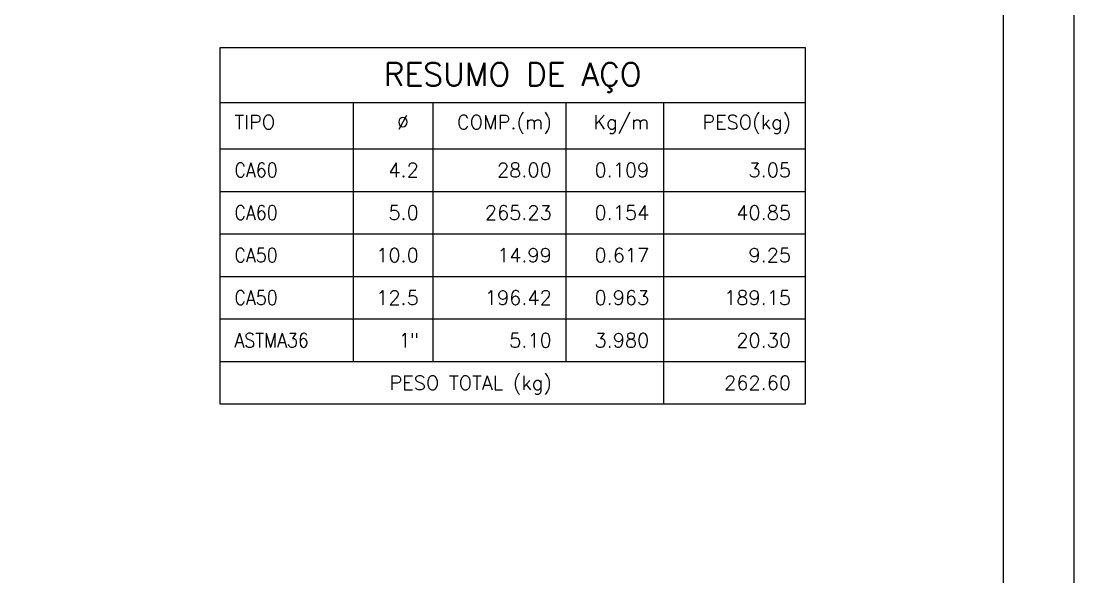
# Model space of a CAD drawing. Header units: centimetres. Extents: x 1658 to 14396, y 8294 to 11444.
# Drawn here: x 8027 to 9141, y 8882 to 9470 of the extents above; entities that cross this region are included whole.
import ezdxf
from ezdxf.enums import TextEntityAlignment as Align

# ---------------------------------------------------------------- set-up
doc = ezdxf.new("R2010")
doc.units = ezdxf.units.CM
doc.header["$LTSCALE"] = 50
doc.header["$MEASUREMENT"] = 0
for name, color, linetype in [('FORMATO-PRECON', 2, 'Continuous'), ('HACHURAS-PRECON', 1, 'Continuous'), ('ListaF', 3, 'Continuous')]:
    doc.layers.add(name, color=color, linetype=linetype)
doc.styles.get("Standard").update_dxf_attribs({"font": 'romans.shx'})

# ---------------------------------------------------------------- blocks, each defined once
blk = doc.blocks.new('A$C2E607E54')
at = {"layer": 'FORMATO-PRECON'}
blk.add_lwpolyline([(0, 4200), (2970, 4200), (2970, 0), (0, 0)], close=True, dxfattribs=at)
at = {"layer": 'FORMATO-PRECON', "color": 6}
blk.add_lwpolyline([(100, 3950), (2870, 3950), (2870, 100), (100, 100)], close=True, dxfattribs=at)

msp = doc.modelspace()

# ---------------------------------------------------------------- linework, layer by layer
at = {"layer": 'ListaF', "color": 2}
for p, q in [((8237.83, 9064.63), (8237.83, 9441.58)), ((8237.83, 9441.58), (8856.58, 9441.58)), ((8856.58, 9441.58), (8856.58, 9064.63)), ((8237.83, 9383.46), (8856.58, 9383.46)), ((8378.46, 9383.46), (8378.46, 9109.63)), ((8462.83, 9383.46), (8462.83, 9109.63)), ((8603.46, 9383.46), (8603.46, 9109.63)), ((8706.58, 9383.46), (8706.58, 9064.63)), ((8237.83, 9334.71), (8856.58, 9334.71)), ((8237.83, 9289.63), (8856.58, 9289.63)), ((8237.83, 9244.63), (8856.58, 9244.63)), ((8237.83, 9199.63), (8856.58, 9199.63)), ((8237.83, 9154.63), (8856.58, 9154.63)), ((8237.83, 9109.63), (8856.58, 9109.63)), ((8856.58, 9064.63), (8237.83, 9064.63))]:
    msp.add_line(p, q, dxfattribs=at)

# ---------------------------------------------------------------- block references
at = {"layer": 'HACHURAS-PRECON', "xscale": 0.7499999999999996, "yscale": 0.7499999999999996, "zscale": 0.7499999999999996}
msp.add_blockref('A$C2E607E54', (6913.36, 8293.94), dxfattribs=at)

# ---------------------------------------------------------------- texts
at = {"layer": 'ListaF', "color": 4}
msp.add_text('RESUMO DE AÇO', height=24.375, dxfattribs=at).set_placement((8547.21, 9413.46), align=Align.MIDDLE_CENTER)
at = {"layer": 'ListaF', "color": 2}
msp.add_text('TIPO', height=15, dxfattribs=at).set_placement((8252.83, 9362.83), align=Align.MIDDLE_LEFT)
for s, p in [('Ø ', (8447.83, 9362.83)), ('COMP.(m)', (8588.46, 9362.83)), ('Kg/m', (8691.58, 9362.83)), ('PESO(kg)', (8841.58, 9362.83))]:
    msp.add_text(s, height=15, dxfattribs=at).set_placement(p, align=Align.MIDDLE_RIGHT)
at = {"layer": 'ListaF', "color": 3, "width": 0.9}
for s, p in [('CA60', (8252.83, 9312.13)), ('CA60', (8252.83, 9267.13)), ('CA50', (8252.83, 9222.13)), ('CA50', (8252.83, 9177.13)), ('ASTMA36', (8252.83, 9132.13))]:
    msp.add_text(s, height=15, dxfattribs=at).set_placement(p, align=Align.MIDDLE_LEFT)
at = {"layer": 'ListaF', "color": 3}
for s, p in [('4.2', (8447.83, 9312.13)), ('28.00', (8588.46, 9312.13)), ('0.109', (8691.58, 9312.13)), ('3.05', (8841.58, 9312.13)), ('5.0', (8447.83, 9267.13)), ('265.23', (8588.46, 9267.13)), ('0.154', (8691.58, 9267.13)), ('40.85', (8841.58, 9267.13)), ('10.0', (8447.83, 9222.13)), ('14.99', (8588.46, 9222.13)), ('0.617', (8691.58, 9222.13)), ('9.25', (8841.58, 9222.13)), ('12.5', (8447.83, 9177.13)), ('196.42', (8588.46, 9177.13)), ('0.963', (8691.58, 9177.13)), ('189.15', (8841.58, 9177.13)), ('5.10', (8588.46, 9132.13)), ('3.980', (8691.58, 9132.13)), ('20.30', (8841.58, 9132.13)), ('PESO TOTAL (kg)', (8588.46, 9087.13)), ('262.60', (8841.58, 9087.13))]:
    msp.add_text(s, height=15, dxfattribs=at).set_placement(p, align=Align.MIDDLE_RIGHT)
at = {"layer": 'ListaF', "color": 3, "width": 0.9}
msp.add_text('1"', height=15, dxfattribs=at).set_placement((8447.83, 9132.13), align=Align.MIDDLE_RIGHT)

doc.saveas('drawing.dxf')
